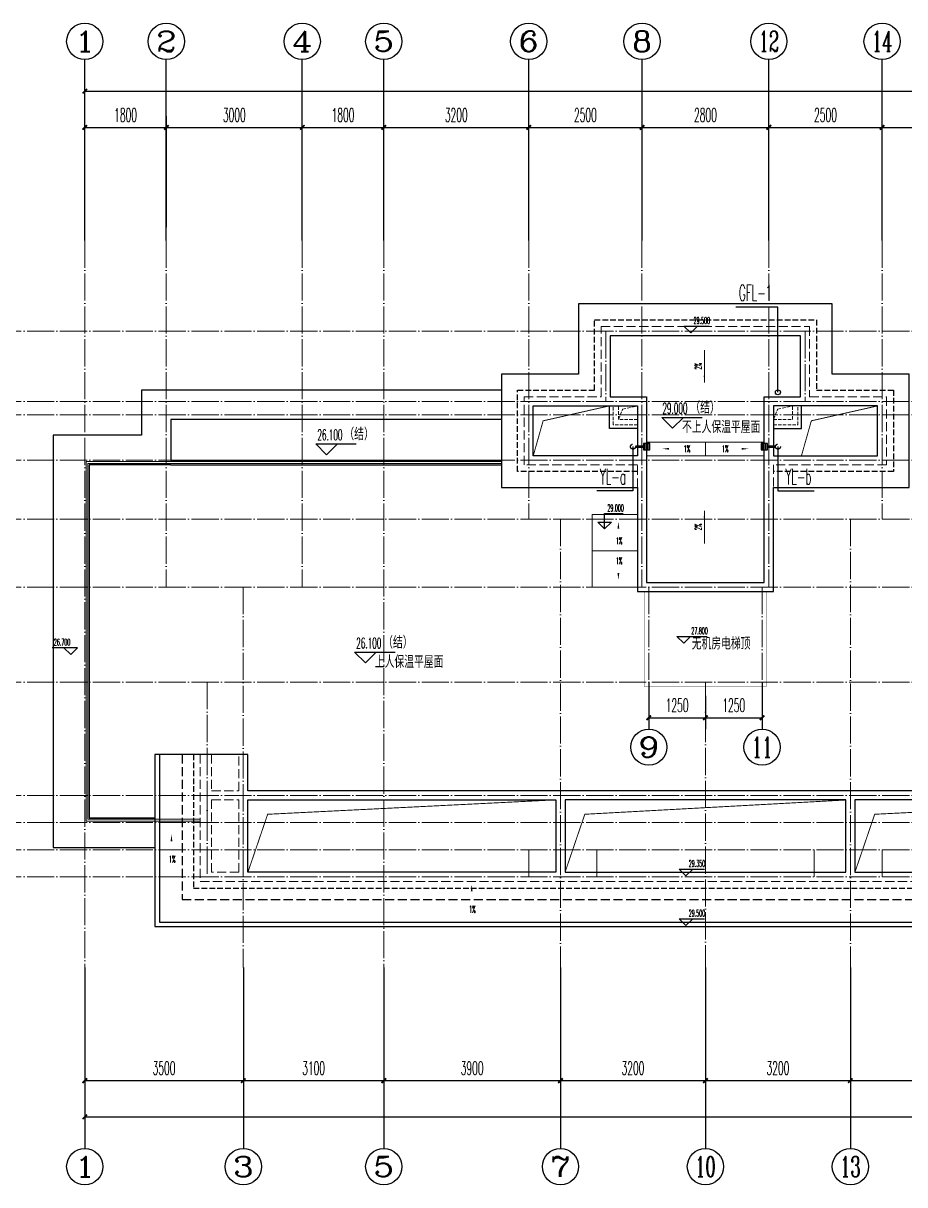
# Model space of a CAD drawing. Extents: x 27938 to 650306, y -92720 to 1524912.
# Drawn here: x 270758 to 290217, y 203107 to 228757 of the extents above; entities that cross this region are included whole.
import ezdxf
from ezdxf.enums import TextEntityAlignment as Align

# ---------------------------------------------------------------- set-up
doc = ezdxf.new("R2010")
doc.units = 0
doc.header["$LTSCALE"] = 1000
doc.header["$MEASUREMENT"] = 0
for name, pattern in [('#P_--_20B1_001_t3$0$DASH', [0.35, 0.25, -0.1]), ('$1$DASH', [0.35, 0.25, -0.1]), ('__DASH', [0.35, 0.25, -0.1]), ('DASH', [0.35, 0.25, -0.1]), ('DOTE', [2.42, 2, -0.2, 0.02, -0.2])]:
    doc.linetypes.add(name, pattern=pattern)
for name, color, linetype in [('$RECOVER_210609100354-0', 7, 'Continuous'), ('AXIS', 3, 'Continuous'), ('AXIS_TEXT', 4, 'Continuous'), ('DIM_ELEV', 3, 'Continuous'), ('DIM_管井排水', 3, 'Continuous'), ('DIM_雨水', 3, 'Continuous'), ('EQUIP_地漏', 7, 'Continuous'), ('PIPE-雨水', 4, 'Y'), ('PUB_TEXT', 4, 'Continuous'), ('ROOF', 183, 'Continuous'), ('VPIPE-管井排水', 210, 'GF'), ('VPIPE-雨水', 4, 'DASH'), ('看线', 251, 'Continuous')]:
    doc.layers.add(name, color=color, linetype=linetype)
for name, color, linetype, lineweight in [('DOTE', 19, 'DOTE', 9), ('STAIR', 2, 'Continuous', 18), ('平面-排水沟', 86, 'Continuous', 15), ('平面-栏杆', 135, 'Continuous', 15), ('平面-看线', 45, 'Continuous', 15), ('线脚', 6, 'Continuous', 15)]:
    doc.layers.add(name, color=color, linetype=linetype, lineweight=lineweight)
doc.styles.add('_TCH_AXIS', font='COMPLEX', dxfattribs={"bigfont": 'GBCBIG'})
doc.styles.add('_TCH_DIM', font='SIMPLEX.shx', dxfattribs={"width": 0.6, "oblique": 10, "bigfont": 'hztxt.shx'})
doc.styles.add('_TCH_DIM_T3', font='SIMPLEX.shx', dxfattribs={"width": 0.494118, "bigfont": 'GBCBIG.shx'})
doc.styles.add('_TWT_SERIAL', font='simplex.shx', dxfattribs={"width": 0.6, "oblique": 10, "height": 3, "bigfont": 'aadri.shx'})
doc.styles.add('COMPLEX', font='COMPLEX')
doc.styles.get("Standard").update_dxf_attribs({"font": 'gbenor.shx', "bigfont": 'gbcbig.shx'})
doc.linetypes.add('GF', pattern='A,3,-0.2,["GF",Standard,S=0.25,R=0,X=-0.1,Y=-0.115],-0.35', length=3.55)
doc.linetypes.add('Y', pattern='A,3,-0.2,["Y",Standard,S=0.25,R=0,X=-0.1,Y=-0.115],-0.2', length=3.4)
doc.dimstyles.new('_TCH_ARCH&&100', dxfattribs={"dimtxt": 297.5, "dimasz": 100, "dimexe": 250, "dimexo": 300, "dimgap": 126.25, "dimtad": 1, "dimdec": 0, "dimzin": 0, "dimdsep": 46, "dimtxsty": '_TCH_DIM_T3', "dimblk": 'ARCHTICK', "dimcen": 0.09, "dimclrt": 4, "dimazin": 2, "dimtfac": 1, "dimtdec": 0, "dimtix": 1, "dimtmove": 2, "dimatfit": 3, "dimfxl": 1, "dimtolj": 1, "dimtzin": 0, "dimarcsym": 0})

# ---------------------------------------------------------------- blocks, each defined once
blk = doc.blocks.new('FGDGDRGSDGDG')
at = {"layer": 'DOTE', "linetype": 'DOTE', "ltscale": 0.3}
for p, q in [((490182, 529998), (490182, 513948)), ((491982, 529998), (491982, 522348)), ((494982, 529998), (494982, 522348)), ((496782, 529998), (496782, 513948)), ((499982, 529998), (499982, 523848)), ((502482, 529998), (502482, 522348)), ((505282, 529998), (505282, 522348)), ((507782, 529998), (507782, 523848)), ((488182, 527998), (546982, 527998)), ((501682, 527998), (501682, 526448)), ((506082, 527998), (506082, 526448)), ((488182, 526448), (546982, 526448)), ((488182, 526148), (546982, 526148)), ((488182, 525148), (546982, 525148)), ((488182, 523848), (546982, 523848)), ((500682, 523848), (500682, 513948)), ((507082, 523848), (507082, 513948)), ((488182, 522348), (546982, 522348)), ((493682, 522348), (493682, 513948)), ((502632, 522348), (502632, 520248)), ((505132, 522348), (505132, 520248)), ((488182, 520248), (546982, 520248)), ((503882, 520248), (503882, 513948)), ((488182, 517748), (546982, 517748)), ((492882, 517748), (492882, 517148)), ((488182, 517148), (546982, 517148)), ((488182, 516548), (546982, 516548)), ((499982, 516548), (499982, 515948)), ((501482, 516548), (501482, 515948)), ((506282, 516548), (506282, 515948)), ((507782, 516548), (507782, 515948)), ((488182, 515948), (546982, 515948))]:
    blk.add_line(p, q, dxfattribs=at)
blk = doc.blocks.new('A$C4ACB0DF9')
at = {"color": 0}
blk.add_lwpolyline([(0, -500), (-620, -500), (-620, 0)], dxfattribs=at)
at = {"layer": '线脚', "color": 0, "linetype": '$1$DASH', "ltscale": 0.3}
for points in [[(0, -420), (-540, -420), (-540, 0)], [(-420, -300), (-327, -76), (0, 0)]]:
    blk.add_lwpolyline(points, dxfattribs=at)
blk.add_lwpolyline([(-420, 0), (0, 0), (0, -300), (-420, -300)], close=True, dxfattribs=at)
blk = doc.blocks.new('GDFGDFHTH')
at = {"color": 0}
blk.add_lwpolyline([(314717, 219807), (315337, 219807), (315337, 220307)], dxfattribs=at)
at = {"layer": '线脚', "color": 0, "linetype": '$1$DASH', "ltscale": 0.3}
blk.add_lwpolyline([(315137, 220307), (314717, 220307), (314717, 220007), (315137, 220007)], close=True, dxfattribs=at)
for points in [[(314717, 219887), (315257, 219887), (315257, 220307)], [(314717, 220007), (314810, 220231), (315137, 220307)]]:
    blk.add_lwpolyline(points, dxfattribs=at)
blk = doc.blocks.new('$TwtSys$00000137')
at = {"color": 7}
for p, q in [((-46.875, -93.75), (-46.875, 93.75)), ((0, -93.75), (0, 93.75)), ((46.875, -93.75), (46.875, 93.75))]:
    blk.add_line(p, q, dxfattribs=at)
blk.add_lwpolyline([(-93.75, -93.75), (93.75, -93.75), (93.75, 93.75), (-93.75, 93.75)], close=True, dxfattribs=at)
blk = doc.blocks.new('_ArchTick')
at = {"color": 0, "linetype": 'ByBlock', "const_width": 0.4}
blk.add_lwpolyline([(-0.5, -0.5), (0.5, 0.5)], dxfattribs=at)
blk = doc.blocks.new('*D677')
at = {"layer": 'AXIS', "color": 0, "lineweight": -2}
for p, q in [((284567, 213907), (284567, 213171)), ((285817, 213907), (285817, 213171)), ((284567, 213421), (285817, 213421))]:
    blk.add_line(p, q, dxfattribs=at)
at = {"layer": 'Defpoints', "color": 0}
for p in [(284567, 214207), (285817, 214207), (285817, 213421)]:
    blk.add_point(p, dxfattribs=at)
at = {"layer": 'AXIS', "color": 0, "lineweight": -2, "xscale": 100, "yscale": 100, "zscale": 100, "rotation": 180}
blk.add_blockref('_ArchTick', (284567, 213421), dxfattribs=at)
at = {"layer": 'AXIS', "color": 0, "lineweight": -2, "xscale": 100, "yscale": 100, "zscale": 100}
blk.add_blockref('_ArchTick', (285817, 213421), dxfattribs=at)
at = {"layer": 'AXIS', "color": 4, "insert": (285192, 213696), "char_height": 297.5, "attachment_point": 5, "style": '_TCH_DIM_T3'}
blk.add_mtext('\\A1;1250', dxfattribs=at)
blk = doc.blocks.new('*D678')
at = {"layer": 'AXIS', "color": 0, "lineweight": -2}
for p, q in [((285817, 213907), (285817, 213171)), ((287067, 213907), (287067, 213171)), ((285817, 213421), (287067, 213421))]:
    blk.add_line(p, q, dxfattribs=at)
at = {"layer": 'Defpoints', "color": 0}
for p in [(285817, 214207), (287067, 214207), (287067, 213421)]:
    blk.add_point(p, dxfattribs=at)
at = {"layer": 'AXIS', "color": 0, "lineweight": -2, "xscale": 100, "yscale": 100, "zscale": 100, "rotation": 180}
blk.add_blockref('_ArchTick', (285817, 213421), dxfattribs=at)
at = {"layer": 'AXIS', "color": 0, "lineweight": -2, "xscale": 100, "yscale": 100, "zscale": 100}
blk.add_blockref('_ArchTick', (287067, 213421), dxfattribs=at)
at = {"layer": 'AXIS', "color": 4, "insert": (286442, 213696), "char_height": 297.5, "attachment_point": 5, "style": '_TCH_DIM_T3'}
blk.add_mtext('\\A1;1250', dxfattribs=at)
blk = doc.blocks.new('*D724')
at = {"layer": 'AXIS', "color": 0, "lineweight": -2}
for p, q in [((272117, 207607), (272117, 205157)), ((275617, 207607), (275617, 205157)), ((272117, 205407), (275617, 205407))]:
    blk.add_line(p, q, dxfattribs=at)
at = {"layer": 'Defpoints', "color": 0}
for p in [(272117, 207907), (275617, 207907), (275617, 205407)]:
    blk.add_point(p, dxfattribs=at)
at = {"layer": 'AXIS', "color": 0, "lineweight": -2, "xscale": 100, "yscale": 100, "zscale": 100, "rotation": 180}
blk.add_blockref('_ArchTick', (272117, 205407), dxfattribs=at)
at = {"layer": 'AXIS', "color": 0, "lineweight": -2, "xscale": 100, "yscale": 100, "zscale": 100}
blk.add_blockref('_ArchTick', (275617, 205407), dxfattribs=at)
at = {"layer": 'AXIS', "color": 4, "insert": (273867, 205682), "char_height": 297.5, "attachment_point": 5, "style": '_TCH_DIM_T3'}
blk.add_mtext('\\A1;3500', dxfattribs=at)
blk = doc.blocks.new('*D725')
at = {"layer": 'AXIS', "color": 0, "lineweight": -2}
for p, q in [((275617, 207607), (275617, 205157)), ((278717, 207607), (278717, 205157)), ((275617, 205407), (278717, 205407))]:
    blk.add_line(p, q, dxfattribs=at)
at = {"layer": 'Defpoints', "color": 0}
for p in [(275617, 207907), (278717, 207907), (278717, 205407)]:
    blk.add_point(p, dxfattribs=at)
at = {"layer": 'AXIS', "color": 0, "lineweight": -2, "xscale": 100, "yscale": 100, "zscale": 100, "rotation": 180}
blk.add_blockref('_ArchTick', (275617, 205407), dxfattribs=at)
at = {"layer": 'AXIS', "color": 0, "lineweight": -2, "xscale": 100, "yscale": 100, "zscale": 100}
blk.add_blockref('_ArchTick', (278717, 205407), dxfattribs=at)
at = {"layer": 'AXIS', "color": 4, "insert": (277167, 205682), "char_height": 297.5, "attachment_point": 5, "style": '_TCH_DIM_T3'}
blk.add_mtext('\\A1;3100', dxfattribs=at)
blk = doc.blocks.new('*D726')
at = {"layer": 'AXIS', "color": 0, "lineweight": -2}
for p, q in [((278717, 207607), (278717, 205157)), ((282617, 207607), (282617, 205157)), ((278717, 205407), (282617, 205407))]:
    blk.add_line(p, q, dxfattribs=at)
at = {"layer": 'Defpoints', "color": 0}
for p in [(278717, 207907), (282617, 207907), (282617, 205407)]:
    blk.add_point(p, dxfattribs=at)
at = {"layer": 'AXIS', "color": 0, "lineweight": -2, "xscale": 100, "yscale": 100, "zscale": 100, "rotation": 180}
blk.add_blockref('_ArchTick', (278717, 205407), dxfattribs=at)
at = {"layer": 'AXIS', "color": 0, "lineweight": -2, "xscale": 100, "yscale": 100, "zscale": 100}
blk.add_blockref('_ArchTick', (282617, 205407), dxfattribs=at)
at = {"layer": 'AXIS', "color": 4, "insert": (280667, 205682), "char_height": 297.5, "attachment_point": 5, "style": '_TCH_DIM_T3'}
blk.add_mtext('\\A1;3900', dxfattribs=at)
blk = doc.blocks.new('*D727')
at = {"layer": 'AXIS', "color": 0, "lineweight": -2}
for p, q in [((282617, 207607), (282617, 205157)), ((285817, 207607), (285817, 205157)), ((282617, 205407), (285817, 205407))]:
    blk.add_line(p, q, dxfattribs=at)
at = {"layer": 'Defpoints', "color": 0}
for p in [(282617, 207907), (285817, 207907), (285817, 205407)]:
    blk.add_point(p, dxfattribs=at)
at = {"layer": 'AXIS', "color": 0, "lineweight": -2, "xscale": 100, "yscale": 100, "zscale": 100, "rotation": 180}
blk.add_blockref('_ArchTick', (282617, 205407), dxfattribs=at)
at = {"layer": 'AXIS', "color": 0, "lineweight": -2, "xscale": 100, "yscale": 100, "zscale": 100}
blk.add_blockref('_ArchTick', (285817, 205407), dxfattribs=at)
at = {"layer": 'AXIS', "color": 4, "insert": (284217, 205682), "char_height": 297.5, "attachment_point": 5, "style": '_TCH_DIM_T3'}
blk.add_mtext('\\A1;3200', dxfattribs=at)
blk = doc.blocks.new('*D728')
at = {"layer": 'AXIS', "color": 0, "lineweight": -2}
for p, q in [((285817, 207607), (285817, 205157)), ((289017, 207607), (289017, 205157)), ((285817, 205407), (289017, 205407))]:
    blk.add_line(p, q, dxfattribs=at)
at = {"layer": 'Defpoints', "color": 0}
for p in [(285817, 207907), (289017, 207907), (289017, 205407)]:
    blk.add_point(p, dxfattribs=at)
at = {"layer": 'AXIS', "color": 0, "lineweight": -2, "xscale": 100, "yscale": 100, "zscale": 100, "rotation": 180}
blk.add_blockref('_ArchTick', (285817, 205407), dxfattribs=at)
at = {"layer": 'AXIS', "color": 0, "lineweight": -2, "xscale": 100, "yscale": 100, "zscale": 100}
blk.add_blockref('_ArchTick', (289017, 205407), dxfattribs=at)
at = {"layer": 'AXIS', "color": 4, "insert": (287417, 205682), "char_height": 297.5, "attachment_point": 5, "style": '_TCH_DIM_T3'}
blk.add_mtext('\\A1;3200', dxfattribs=at)
blk = doc.blocks.new('*D729')
at = {"layer": 'AXIS', "color": 0, "lineweight": -2}
for p, q in [((289017, 207607), (289017, 205157)), ((292917, 207607), (292917, 205157)), ((289017, 205407), (292917, 205407))]:
    blk.add_line(p, q, dxfattribs=at)
at = {"layer": 'Defpoints', "color": 0}
for p in [(289017, 207907), (292917, 207907), (292917, 205407)]:
    blk.add_point(p, dxfattribs=at)
at = {"layer": 'AXIS', "color": 0, "lineweight": -2, "xscale": 100, "yscale": 100, "zscale": 100, "rotation": 180}
blk.add_blockref('_ArchTick', (289017, 205407), dxfattribs=at)
at = {"layer": 'AXIS', "color": 0, "lineweight": -2, "xscale": 100, "yscale": 100, "zscale": 100}
blk.add_blockref('_ArchTick', (292917, 205407), dxfattribs=at)
at = {"layer": 'AXIS', "color": 4, "insert": (290967, 205682), "char_height": 297.5, "attachment_point": 5, "style": '_TCH_DIM_T3'}
blk.add_mtext('\\A1;3900', dxfattribs=at)
blk = doc.blocks.new('*D732')
at = {"layer": 'AXIS', "color": 0, "lineweight": -2}
for p, q in [((272117, 207607), (272117, 204357)), ((326917, 207607), (326917, 204357)), ((272117, 204607), (326917, 204607))]:
    blk.add_line(p, q, dxfattribs=at)
at = {"layer": 'Defpoints', "color": 0}
for p in [(272117, 207907), (326917, 207907), (326917, 204607)]:
    blk.add_point(p, dxfattribs=at)
at = {"layer": 'AXIS', "color": 0, "lineweight": -2, "xscale": 100, "yscale": 100, "zscale": 100, "rotation": 180}
blk.add_blockref('_ArchTick', (272117, 204607), dxfattribs=at)
at = {"layer": 'AXIS', "color": 0, "lineweight": -2, "xscale": 100, "yscale": 100, "zscale": 100}
blk.add_blockref('_ArchTick', (326917, 204607), dxfattribs=at)
at = {"layer": 'AXIS', "color": 4, "insert": (299517, 204882), "char_height": 297.5, "attachment_point": 5, "style": '_TCH_DIM_T3'}
blk.add_mtext('\\A1;54800', dxfattribs=at)
blk = doc.blocks.new('*D733')
at = {"layer": 'AXIS', "color": 0, "lineweight": -2}
for p, q in [((272117, 224257), (272117, 226707)), ((273917, 224257), (273917, 226707)), ((272117, 226457), (273917, 226457))]:
    blk.add_line(p, q, dxfattribs=at)
at = {"layer": 'Defpoints', "color": 0}
for p in [(273917, 226457), (272117, 223957), (273917, 223957)]:
    blk.add_point(p, dxfattribs=at)
at = {"layer": 'AXIS', "color": 0, "lineweight": -2, "xscale": 100, "yscale": 100, "zscale": 100, "rotation": 180}
blk.add_blockref('_ArchTick', (272117, 226457), dxfattribs=at)
at = {"layer": 'AXIS', "color": 0, "lineweight": -2, "xscale": 100, "yscale": 100, "zscale": 100}
blk.add_blockref('_ArchTick', (273917, 226457), dxfattribs=at)
at = {"layer": 'AXIS', "color": 4, "insert": (273017, 226732), "char_height": 297.5, "attachment_point": 5, "style": '_TCH_DIM_T3'}
blk.add_mtext('\\A1;1800', dxfattribs=at)
blk = doc.blocks.new('*D734')
at = {"layer": 'AXIS', "color": 0, "lineweight": -2}
for p, q in [((273917, 224257), (273917, 226707)), ((276917, 224257), (276917, 226707)), ((273917, 226457), (276917, 226457))]:
    blk.add_line(p, q, dxfattribs=at)
at = {"layer": 'Defpoints', "color": 0}
for p in [(276917, 226457), (273917, 223957), (276917, 223957)]:
    blk.add_point(p, dxfattribs=at)
at = {"layer": 'AXIS', "color": 0, "lineweight": -2, "xscale": 100, "yscale": 100, "zscale": 100, "rotation": 180}
blk.add_blockref('_ArchTick', (273917, 226457), dxfattribs=at)
at = {"layer": 'AXIS', "color": 0, "lineweight": -2, "xscale": 100, "yscale": 100, "zscale": 100}
blk.add_blockref('_ArchTick', (276917, 226457), dxfattribs=at)
at = {"layer": 'AXIS', "color": 4, "insert": (275417, 226732), "char_height": 297.5, "attachment_point": 5, "style": '_TCH_DIM_T3'}
blk.add_mtext('\\A1;3000', dxfattribs=at)
blk = doc.blocks.new('*D735')
at = {"layer": 'AXIS', "color": 0, "lineweight": -2}
for p, q in [((276917, 224257), (276917, 226707)), ((278717, 224257), (278717, 226707)), ((276917, 226457), (278717, 226457))]:
    blk.add_line(p, q, dxfattribs=at)
at = {"layer": 'Defpoints', "color": 0}
for p in [(278717, 226457), (276917, 223957), (278717, 223957)]:
    blk.add_point(p, dxfattribs=at)
at = {"layer": 'AXIS', "color": 0, "lineweight": -2, "xscale": 100, "yscale": 100, "zscale": 100, "rotation": 180}
blk.add_blockref('_ArchTick', (276917, 226457), dxfattribs=at)
at = {"layer": 'AXIS', "color": 0, "lineweight": -2, "xscale": 100, "yscale": 100, "zscale": 100}
blk.add_blockref('_ArchTick', (278717, 226457), dxfattribs=at)
at = {"layer": 'AXIS', "color": 4, "insert": (277817, 226732), "char_height": 297.5, "attachment_point": 5, "style": '_TCH_DIM_T3'}
blk.add_mtext('\\A1;1800', dxfattribs=at)
blk = doc.blocks.new('*D736')
at = {"layer": 'AXIS', "color": 0, "lineweight": -2}
for p, q in [((278717, 224257), (278717, 226707)), ((281917, 224257), (281917, 226707)), ((278717, 226457), (281917, 226457))]:
    blk.add_line(p, q, dxfattribs=at)
at = {"layer": 'Defpoints', "color": 0}
for p in [(281917, 226457), (278717, 223957), (281917, 223957)]:
    blk.add_point(p, dxfattribs=at)
at = {"layer": 'AXIS', "color": 0, "lineweight": -2, "xscale": 100, "yscale": 100, "zscale": 100, "rotation": 180}
blk.add_blockref('_ArchTick', (278717, 226457), dxfattribs=at)
at = {"layer": 'AXIS', "color": 0, "lineweight": -2, "xscale": 100, "yscale": 100, "zscale": 100}
blk.add_blockref('_ArchTick', (281917, 226457), dxfattribs=at)
at = {"layer": 'AXIS', "color": 4, "insert": (280317, 226732), "char_height": 297.5, "attachment_point": 5, "style": '_TCH_DIM_T3'}
blk.add_mtext('\\A1;3200', dxfattribs=at)
blk = doc.blocks.new('*D737')
at = {"layer": 'AXIS', "color": 0, "lineweight": -2}
for p, q in [((281917, 224257), (281917, 226707)), ((284417, 224257), (284417, 226707)), ((281917, 226457), (284417, 226457))]:
    blk.add_line(p, q, dxfattribs=at)
at = {"layer": 'Defpoints', "color": 0}
for p in [(284417, 226457), (281917, 223957), (284417, 223957)]:
    blk.add_point(p, dxfattribs=at)
at = {"layer": 'AXIS', "color": 0, "lineweight": -2, "xscale": 100, "yscale": 100, "zscale": 100, "rotation": 180}
blk.add_blockref('_ArchTick', (281917, 226457), dxfattribs=at)
at = {"layer": 'AXIS', "color": 0, "lineweight": -2, "xscale": 100, "yscale": 100, "zscale": 100}
blk.add_blockref('_ArchTick', (284417, 226457), dxfattribs=at)
at = {"layer": 'AXIS', "color": 4, "insert": (283167, 226732), "char_height": 297.5, "attachment_point": 5, "style": '_TCH_DIM_T3'}
blk.add_mtext('\\A1;2500', dxfattribs=at)
blk = doc.blocks.new('*D738')
at = {"layer": 'AXIS', "color": 0, "lineweight": -2}
for p, q in [((284417, 224257), (284417, 226707)), ((287217, 224257), (287217, 226707)), ((284417, 226457), (287217, 226457))]:
    blk.add_line(p, q, dxfattribs=at)
at = {"layer": 'Defpoints', "color": 0}
for p in [(287217, 226457), (284417, 223957), (287217, 223957)]:
    blk.add_point(p, dxfattribs=at)
at = {"layer": 'AXIS', "color": 0, "lineweight": -2, "xscale": 100, "yscale": 100, "zscale": 100, "rotation": 180}
blk.add_blockref('_ArchTick', (284417, 226457), dxfattribs=at)
at = {"layer": 'AXIS', "color": 0, "lineweight": -2, "xscale": 100, "yscale": 100, "zscale": 100}
blk.add_blockref('_ArchTick', (287217, 226457), dxfattribs=at)
at = {"layer": 'AXIS', "color": 4, "insert": (285817, 226732), "char_height": 297.5, "attachment_point": 5, "style": '_TCH_DIM_T3'}
blk.add_mtext('\\A1;2800', dxfattribs=at)
blk = doc.blocks.new('*D739')
at = {"layer": 'AXIS', "color": 0, "lineweight": -2}
for p, q in [((287217, 224257), (287217, 226707)), ((289717, 224257), (289717, 226707)), ((287217, 226457), (289717, 226457))]:
    blk.add_line(p, q, dxfattribs=at)
at = {"layer": 'Defpoints', "color": 0}
for p in [(289717, 226457), (287217, 223957), (289717, 223957)]:
    blk.add_point(p, dxfattribs=at)
at = {"layer": 'AXIS', "color": 0, "lineweight": -2, "xscale": 100, "yscale": 100, "zscale": 100, "rotation": 180}
blk.add_blockref('_ArchTick', (287217, 226457), dxfattribs=at)
at = {"layer": 'AXIS', "color": 0, "lineweight": -2, "xscale": 100, "yscale": 100, "zscale": 100}
blk.add_blockref('_ArchTick', (289717, 226457), dxfattribs=at)
at = {"layer": 'AXIS', "color": 4, "insert": (288467, 226732), "char_height": 297.5, "attachment_point": 5, "style": '_TCH_DIM_T3'}
blk.add_mtext('\\A1;2500', dxfattribs=at)
blk = doc.blocks.new('*D740')
at = {"layer": 'AXIS', "color": 0, "lineweight": -2}
for p, q in [((289717, 224257), (289717, 226707)), ((292917, 224257), (292917, 226707)), ((289717, 226457), (292917, 226457))]:
    blk.add_line(p, q, dxfattribs=at)
at = {"layer": 'Defpoints', "color": 0}
for p in [(292917, 226457), (289717, 223957), (292917, 223957)]:
    blk.add_point(p, dxfattribs=at)
at = {"layer": 'AXIS', "color": 0, "lineweight": -2, "xscale": 100, "yscale": 100, "zscale": 100, "rotation": 180}
blk.add_blockref('_ArchTick', (289717, 226457), dxfattribs=at)
at = {"layer": 'AXIS', "color": 0, "lineweight": -2, "xscale": 100, "yscale": 100, "zscale": 100}
blk.add_blockref('_ArchTick', (292917, 226457), dxfattribs=at)
at = {"layer": 'AXIS', "color": 4, "insert": (291317, 226732), "char_height": 297.5, "attachment_point": 5, "style": '_TCH_DIM_T3'}
blk.add_mtext('\\A1;3200', dxfattribs=at)
blk = doc.blocks.new('*D744')
at = {"layer": 'AXIS', "color": 0, "lineweight": -2}
for p, q in [((272117, 224257), (272117, 227507)), ((326917, 224257), (326917, 227507)), ((272117, 227257), (326917, 227257))]:
    blk.add_line(p, q, dxfattribs=at)
at = {"layer": 'Defpoints', "color": 0}
for p in [(326917, 227257), (272117, 223957), (326917, 223957)]:
    blk.add_point(p, dxfattribs=at)
at = {"layer": 'AXIS', "color": 0, "lineweight": -2, "xscale": 100, "yscale": 100, "zscale": 100, "rotation": 180}
blk.add_blockref('_ArchTick', (272117, 227257), dxfattribs=at)
at = {"layer": 'AXIS', "color": 0, "lineweight": -2, "xscale": 100, "yscale": 100, "zscale": 100}
blk.add_blockref('_ArchTick', (326917, 227257), dxfattribs=at)
at = {"layer": 'AXIS', "color": 4, "insert": (299517, 227532), "char_height": 297.5, "attachment_point": 5, "style": '_TCH_DIM_T3'}
blk.add_mtext('\\A1;54800', dxfattribs=at)
blk = doc.blocks.new('_AXISO')
blk.add_circle((0, 0), 0.5)
at = {"layer": 'AXIS_TEXT', "style": 'COMPLEX', "width": 1.041667}
blk.add_attdef('A', text='', height=0.56, dxfattribs=at).set_placement((-0.25, -0.28), (0.25, -0.28), align=Align.FIT)

msp = doc.modelspace()

# ---------------------------------------------------------------- hatches: boundary and pattern name
at = {"layer": '平面-排水沟'}
for points in [[(285797.5, 220821), (285797.5, 220971), (285777.5, 220971)], [(285797.5, 217991.5), (285797.5, 217841.5), (285777.5, 217841.5)]]:
    msp.add_hatch(color=8, dxfattribs=at).paths.add_polyline_path(points)

# ---------------------------------------------------------------- linework, layer by layer
at = {"layer": '$RECOVER_210609100354-0', "color": 8, "const_width": 8}
msp.add_lwpolyline([(284466.6, 216207), (284466.6, 214107), (287166.6, 214107), (287166.6, 216207)], dxfattribs=at)
at = {"color": 8, "const_width": 20}
for points in [[(282016.6, 219207), (282234.3, 219977.2), (283696.6, 220307)], [(287936.6, 219207), (288154.3, 219977.2), (289616.6, 220307)], [(275716.6, 210007), (276153.5, 211288.5), (282517.1, 211607)], [(282717.1, 210007), (283154, 211288.5), (288916.6, 211604.2)], [(289116.1, 210007), (289553, 211288.5), (295916.6, 211607)]]:
    msp.add_lwpolyline(points, dxfattribs=at)
at = {"layer": 'AXIS'}
for p, q in [((272116.6, 223957), (272116.6, 227957)), ((273916.6, 223957), (273916.6, 227957)), ((276916.6, 223957), (276916.6, 227957)), ((278716.6, 223957), (278716.6, 227957)), ((281916.6, 223957), (281916.6, 227957)), ((284416.6, 223957), (284416.6, 227957)), ((287216.6, 223957), (287216.6, 227957)), ((289716.6, 223957), (289716.6, 227957)), ((284566.6, 214207), (284566.6, 213170.7)), ((287066.6, 214207), (287066.6, 213170.7)), ((272116.6, 207907), (272116.6, 203907)), ((275616.6, 207907), (275616.6, 203907)), ((278716.6, 207907), (278716.6, 203907)), ((282616.6, 207907), (282616.6, 203907)), ((285816.6, 207907), (285816.6, 203907)), ((289016.6, 207907), (289016.6, 203907))]:
    msp.add_line(p, q, dxfattribs=at)
at = {"layer": 'DIM_ELEV', "color": 8}
for p, q in [((285493.1, 221916.5), (285343.1, 222066.5)), ((285343.1, 222066.5), (285900.7, 222066.5)), ((285493.1, 221916.5), (285643.1, 222066.5)), ((285092.4, 219814), (284852.4, 220054)), ((284852.4, 220054), (285744.6, 220054)), ((285092.4, 219814), (285332.4, 220054)), ((277455.4, 219229.2), (277215.4, 219469.2)), ((277215.4, 219469.2), (278107.6, 219469.2)), ((277455.4, 219229.2), (277695.4, 219469.2)), ((283591, 217589), (283591, 217927.4)), ((283591, 217927.4), (283998.7, 217927.4)), ((283591, 217589), (283441, 217739)), ((283441, 217739), (283741, 217739)), ((283591, 217589), (283741, 217739)), ((285336.7, 215064.1), (285186.7, 215214.1)), ((285186.7, 215214.1), (285851.6, 215214.1)), ((285336.7, 215064.1), (285486.7, 215214.1)), ((271957.5, 214966.1), (271399.9, 214966.1)), ((271807.5, 214816.1), (271657.5, 214966.1)), ((271807.5, 214816.1), (271957.5, 214966.1)), ((278312.2, 214629.5), (278072.2, 214869.5)), ((278072.2, 214869.5), (278964.4, 214869.5)), ((278312.2, 214629.5), (278552.2, 214869.5)), ((285386.1, 209926.5), (285236.1, 210076.5)), ((285236.1, 210076.5), (285793.7, 210076.5)), ((285386.1, 209926.5), (285536.1, 210076.5)), ((285386.1, 208829), (285236.1, 208979)), ((285236.1, 208979), (285793.7, 208979)), ((285386.1, 208829), (285536.1, 208979))]:
    msp.add_line(p, q, dxfattribs=at)
at = {"layer": 'DIM_管井排水'}
for p, q in [((287416.6, 222487.8), (286486.5, 222487.8)), ((287416.7, 220607), (287416.6, 222487.8))]:
    msp.add_line(p, q, dxfattribs=at)
at = {"layer": 'DIM_雨水'}
for p, q in [((284216.6, 219407), (284216.6, 218429.2)), ((287416.6, 219407), (287416.6, 218429.2)), ((284216.6, 218429.2), (283416.9, 218429.2)), ((287416.6, 218429.2), (288216.3, 218429.2))]:
    msp.add_line(p, q, dxfattribs=at)
at = {"layer": 'DOTE', "color": 8, "linetype": 'DOTE', "ltscale": 0.3}
msp.add_line((274816.6, 214207), (274816.6, 209907), dxfattribs=at)
at = {"layer": 'PIPE-雨水', "const_width": 55}
for points in [[(284446.3, 219407), (284271.6, 219407)], [(287186.9, 219407), (287361.6, 219407)]]:
    msp.add_lwpolyline(points, dxfattribs=at)
at = {"layer": 'ROOF', "color": 8, "ltscale": 0.8}
for p, q in [((274016.6, 219107), (281316.6, 219107)), ((274016.6, 219007), (281316.6, 219007))]:
    msp.add_line(p, q, dxfattribs=at)
for points in [[(288616.6, 221007), (288616.6, 222557), (283016.6, 222557), (283016.6, 221007), (281316.6, 221007), (281316.6, 218507), (284316.6, 218507)], [(284316.6, 218507), (284316.6, 216207), (287316.6, 216207), (287316.6, 218507), (290316.6, 218507), (290316.6, 221007), (288616.6, 221007)], [(281316.6, 220657), (273366.6, 220657), (273366.6, 219657), (271416.6, 219657), (271416.6, 210557), (273666.6, 210557)], [(281316.6, 220007), (274016.6, 220007), (274016.6, 219107)], [(274016.6, 219007), (272216.6, 219007), (272216.6, 211207), (273666.6, 211207)], [(273666.6, 212607), (273666.6, 208807), (297966.6, 208807), (297966.6, 210007), (301066.6, 210007), (301066.6, 208807), (325366.6, 208807), (325366.6, 212607)], [(295916.6, 211807), (275716.6, 211807), (275716.6, 212607), (273666.6, 212607)], [(273766.6, 212607), (273766.6, 208907), (297866.6, 208907), (297866.6, 210107), (301166.6, 210107), (301166.6, 208907), (325266.6, 208907), (325266.6, 212607)]]:
    msp.add_lwpolyline(points, dxfattribs=at)
for points in [[(283716.6, 221857), (283716.6, 220507), (284516.6, 220507), (284516.6, 216407), (287116.6, 216407), (287116.6, 220507), (287916.6, 220507), (287916.6, 221857)], [(284316.6, 219207), (282016.6, 219207), (282016.6, 220307), (284316.6, 220307)], [(287316.6, 219207), (289616.6, 219207), (289616.6, 220307), (287316.6, 220307)], [(275716.6, 211607), (282517.1, 211607), (282517.1, 210007), (275716.6, 210007)], [(282717.1, 210007), (288916.6, 210007), (288916.6, 211607), (282717.1, 211607)], [(295916.6, 211607), (289116.1, 211607), (289116.1, 210007), (295916.6, 210007)]]:
    msp.add_lwpolyline(points, close=True, dxfattribs=at)
at = {"layer": 'ROOF', "color": 8, "linetype": '__DASH', "ltscale": 0.8}
msp.add_lwpolyline([(274266.6, 212607), (274266.6, 209407), (297366.6, 209407), (297366.6, 210607), (301666.6, 210607), (301666.6, 209407), (324766.6, 209407), (324766.6, 212607)], dxfattribs=at)
at = {"layer": 'STAIR', "color": 8}
msp.add_lwpolyline([(284316.6, 217907), (283316.6, 217907), (283316.6, 216307), (284316.6, 216307)], dxfattribs=at)
at = {"layer": 'VPIPE-管井排水'}
msp.add_circle((287416.7, 220607), 55, dxfattribs=at)
at = {"layer": 'VPIPE-雨水'}
for centre in [(284216.6, 219407), (287416.6, 219407)]:
    msp.add_circle(centre, 55, dxfattribs=at)
at = {"layer": '平面-排水沟', "color": 8}
for p, q in [((284516.6, 219507), (287116.6, 219507)), ((285816.6, 219507), (285816.6, 219207)), ((284516.6, 219207), (287116.6, 219207)), ((284316.6, 217107), (283316.6, 217107))]:
    msp.add_line(p, q, dxfattribs=at)
for points in [[(285797.5, 221541), (285797.5, 220821)], [(285797.5, 217271.5), (285797.5, 217991.5)]]:
    msp.add_lwpolyline(points, dxfattribs=at)
for points in [[(285272.6, 219359.1, 0, 0, 0), (284864.8, 219359.1, 0, 40, 0), (285014.8, 219359.1, 0, 0, 0)], [(286360.6, 219359.1, 0, 0, 0), (286768.4, 219359.1, 0, 40, 0), (286618.4, 219359.1, 0, 0, 0)], [(283895.1, 217467.8, 0, 0, 0), (283895.1, 217746.7, 0, 40, 0), (283895.1, 217596.7, 0, 0, 0)], [(283895.1, 216746.2, 0, 0, 0), (283895.1, 216467.3, 0, 40, 0), (283895.1, 216617.3, 0, 0, 0)], [(274030, 210434.6, 0, 0, 0), (274030, 210842.4, 0, 40, 0), (274030, 210692.4, 0, 0, 0)], [(280657, 209329.2, 0, 0, 0), (280657, 209737, 0, 40, 0), (280657, 209587, 0, 0, 0)]]:
    msp.add_lwpolyline(points, format="xyseb", dxfattribs=at)
at = {"layer": '平面-栏杆', "color": 8}
for points in [[(281316.6, 219077), (272146.6, 219077), (272146.6, 211137), (274666.6, 211137)], [(281316.6, 219037), (272186.6, 219037), (272186.6, 211177), (274666.6, 211177)]]:
    msp.add_lwpolyline(points, dxfattribs=at)
at = {"layer": '平面-看线', "color": 8, "linetype": 'DASH', "ltscale": 0.8}
for points in [[(284316.6, 218507), (284316.6, 219007), (281816.6, 219007), (281816.6, 220507), (283516.6, 220507), (283516.6, 222057), (288116.6, 222057), (288116.6, 220507), (289816.6, 220507), (289816.6, 219007), (287316.6, 219007), (287316.6, 218507)], [(274666.6, 212607), (274666.6, 209807), (296966.6, 209807), (296966.6, 211007), (302066.6, 211007), (302066.6, 209807), (324366.6, 209807), (324366.6, 212607)], [(274916.6, 212607), (274916.6, 211807), (275516.6, 211807), (275516.6, 212607)]]:
    msp.add_lwpolyline(points, dxfattribs=at)
msp.add_lwpolyline([(274916.6, 211607), (275516.6, 211607), (275516.6, 210007), (274916.6, 210007)], close=True, dxfattribs=at)
at = {"layer": '看线', "color": 8, "linetype": '#P_--_20B1_001_t3$0$DASH', "ltscale": 0.5}
for points in [[(284316.6, 218857), (281666.6, 218857), (281666.6, 220657), (283366.6, 220657), (283366.6, 222207), (288266.6, 222207), (288266.6, 220657), (289966.6, 220657), (289966.6, 218857), (287316.6, 218857)], [(274516.6, 212607), (274516.6, 209657), (297116.6, 209657), (297116.6, 210857), (301916.6, 210857), (301916.6, 209657), (324516.6, 209657), (324516.6, 212607)]]:
    msp.add_lwpolyline(points, dxfattribs=at)

# ---------------------------------------------------------------- block references
msp.add_blockref('FGDGDRGSDGDG', (-218065.9, -306041.5))
at = {"color": 8}
for name, p in [('A$C4ACB0DF9', (284316.6, 220307)), ('GDFGDFHTH', (-27400, 0))]:
    msp.add_blockref(name, p, dxfattribs=at)
at = {"layer": 'AXIS'}
ref = msp.add_blockref('_AXISO', (272116.6, 228357), dxfattribs=dict(at, xscale=800, yscale=800, zscale=800))
ref.add_attrib('A', '1', dxfattribs={"layer": 'AXIS_TEXT', "height": 452.5, "style": '_TCH_AXIS', "width": 2.333333}).set_placement((271890.3, 228130.7), (272342.9, 228130.7), align=Align.FIT)
ref = msp.add_blockref('_AXISO', (273916.6, 228357), dxfattribs=dict(at, xscale=800, yscale=800, zscale=800))
ref.add_attrib('A', '2', dxfattribs={"layer": 'AXIS_TEXT', "height": 452.5, "style": '_TCH_AXIS', "width": 1.5}).set_placement((273690.3, 228130.7), (274142.9, 228130.7), align=Align.FIT)
ref = msp.add_blockref('_AXISO', (276916.6, 228357), dxfattribs=dict(at, xscale=800, yscale=800, zscale=800))
ref.add_attrib('A', '4', dxfattribs={"layer": 'AXIS_TEXT', "height": 452.5, "style": '_TCH_AXIS', "width": 1.3125}).set_placement((276690.3, 228130.7), (277142.9, 228130.7), align=Align.FIT)
ref = msp.add_blockref('_AXISO', (278716.6, 228357), dxfattribs=dict(at, xscale=800, yscale=800, zscale=800))
ref.add_attrib('A', '5', dxfattribs={"layer": 'AXIS_TEXT', "height": 452.5, "style": '_TCH_AXIS', "width": 1.5}).set_placement((278490.3, 228130.7), (278942.9, 228130.7), align=Align.FIT)
ref = msp.add_blockref('_AXISO', (281916.6, 228357), dxfattribs=dict(at, xscale=800, yscale=800, zscale=800))
ref.add_attrib('A', '6', dxfattribs={"layer": 'AXIS_TEXT', "height": 452.5, "style": '_TCH_AXIS', "width": 1.5}).set_placement((281690.3, 228130.7), (282142.9, 228130.7), align=Align.FIT)
ref = msp.add_blockref('_AXISO', (284416.6, 228357), dxfattribs=dict(at, xscale=800, yscale=800, zscale=800))
ref.add_attrib('A', '8', dxfattribs={"layer": 'AXIS_TEXT', "height": 452.5, "style": '_TCH_AXIS', "width": 1.5}).set_placement((284190.3, 228130.7), (284642.9, 228130.7), align=Align.FIT)
ref = msp.add_blockref('_AXISO', (287216.6, 228357), dxfattribs=dict(at, xscale=800, yscale=800, zscale=800))
ref.add_attrib('A', '12', dxfattribs={"layer": 'AXIS_TEXT', "height": 452.55, "style": '_TCH_AXIS', "width": 0.724138}).set_placement((286990.3, 228130.7), (287442.9, 228130.7), align=Align.FIT)
ref = msp.add_blockref('_AXISO', (289716.6, 228357), dxfattribs=dict(at, xscale=800, yscale=800, zscale=800))
ref.add_attrib('A', '14', dxfattribs={"layer": 'AXIS_TEXT', "height": 452.55, "style": '_TCH_AXIS', "width": 0.677419}).set_placement((289490.3, 228130.7), (289942.9, 228130.7), align=Align.FIT)
ref = msp.add_blockref('_AXISO', (284566.6, 212770.7), dxfattribs=dict(at, xscale=800, yscale=800, zscale=800))
ref.add_attrib('A', '9', dxfattribs={"layer": 'AXIS_TEXT', "height": 452.5, "style": '_TCH_AXIS', "width": 1.5}).set_placement((284340.3, 212544.5), (284792.9, 212544.5), align=Align.FIT)
ref = msp.add_blockref('_AXISO', (287066.6, 212770.7), dxfattribs=dict(at, xscale=800, yscale=800, zscale=800))
ref.add_attrib('A', '11', dxfattribs={"layer": 'AXIS_TEXT', "height": 452.55, "style": '_TCH_AXIS', "width": 0.875}).set_placement((286840.3, 212544.5), (287292.9, 212544.5), align=Align.FIT)
ref = msp.add_blockref('_AXISO', (272116.6, 203507), dxfattribs=dict(at, xscale=800, yscale=800, zscale=800))
ref.add_attrib('A', '1', dxfattribs={"layer": 'AXIS_TEXT', "height": 452.5, "style": '_TCH_AXIS', "width": 2.333333}).set_placement((271890.3, 203280.7), (272342.9, 203280.7), align=Align.FIT)
ref = msp.add_blockref('_AXISO', (275616.6, 203507), dxfattribs=dict(at, xscale=800, yscale=800, zscale=800))
ref.add_attrib('A', '3', dxfattribs={"layer": 'AXIS_TEXT', "height": 452.5, "style": '_TCH_AXIS', "width": 1.5}).set_placement((275390.3, 203280.7), (275842.9, 203280.7), align=Align.FIT)
ref = msp.add_blockref('_AXISO', (278716.6, 203507), dxfattribs=dict(at, xscale=800, yscale=800, zscale=800))
ref.add_attrib('A', '5', dxfattribs={"layer": 'AXIS_TEXT', "height": 452.5, "style": '_TCH_AXIS', "width": 1.5}).set_placement((278490.3, 203280.7), (278942.9, 203280.7), align=Align.FIT)
ref = msp.add_blockref('_AXISO', (282616.6, 203507), dxfattribs=dict(at, xscale=800, yscale=800, zscale=800))
ref.add_attrib('A', '7', dxfattribs={"layer": 'AXIS_TEXT', "height": 452.5, "style": '_TCH_AXIS', "width": 1.5}).set_placement((282390.3, 203280.7), (282842.9, 203280.7), align=Align.FIT)
ref = msp.add_blockref('_AXISO', (285816.6, 203507), dxfattribs=dict(at, xscale=800, yscale=800, zscale=800))
ref.add_attrib('A', '10', dxfattribs={"layer": 'AXIS_TEXT', "height": 452.55, "style": '_TCH_AXIS', "width": 0.724138}).set_placement((285590.3, 203280.7), (286042.9, 203280.7), align=Align.FIT)
ref = msp.add_blockref('_AXISO', (289016.6, 203507), dxfattribs=dict(at, xscale=800, yscale=800, zscale=800))
ref.add_attrib('A', '13', dxfattribs={"layer": 'AXIS_TEXT', "height": 452.55, "style": '_TCH_AXIS', "width": 0.724138}).set_placement((288790.3, 203280.7), (289242.9, 203280.7), align=Align.FIT)
at = {"layer": 'EQUIP_地漏', "xscale": 0.75, "yscale": 0.75, "zscale": 0.75}
for p in [(284516.6, 219407), (287116.6, 219407)]:
    msp.add_blockref('$TwtSys$00000137', p, dxfattribs=at)

# ---------------------------------------------------------------- texts
at = {"layer": 'DIM_ELEV', "color": 8, "style": '_TCH_DIM'}
for s, height, width, p in [('29.500', 148.75, 0.423529, (285555.5, 222116.6)), ('29.000', 238, 0.494118, (284866.1, 220134.1)), ('（结）', 270.07, 0.7, (285482.1, 220134.1)), ('（结）', 270.07, 0.7, (277845, 219549.3)), ('26.100', 238, 0.494118, (277251.4, 219549.3)), ('29.000', 148.75, 0.423529, (283653.4, 217977.5)), ('（结）', 270.07, 0.7, (278701.9, 214949.5)), ('27.800', 148.75, 0.423529, (285506.4, 215264.2)), ('26.700', 148.75, 0.423529, (271434.4, 215016.2)), ('26.100', 238, 0.494118, (278108.3, 214949.5)), ('29.350', 148.75, 0.423529, (285448.5, 210126.5)), ('29.500', 148.75, 0.423529, (285448.5, 209029))]:
    msp.add_text(s, height=height, dxfattribs=dict(at, width=width)).set_placement(p)
at = {"layer": 'DIM_管井排水', "color": 7, "style": '_TWT_SERIAL', "width": 0.48}
msp.add_text('GFL-1', height=350, dxfattribs=at).set_placement((286556.5, 222627.8))
at = {"layer": 'DIM_雨水', "color": 7, "style": '_TWT_SERIAL', "width": 0.48}
for s, p in [('YL-a', (283486.9, 218569.2)), ('YL-b', (287583.6, 218569.2))]:
    msp.add_text(s, height=350, dxfattribs=at).set_placement(p)
at = {"layer": 'PUB_TEXT', "color": 8}
for s, p in [('不上人保温平屋面', (285300.4, 219704.7)), ('无机房电梯顶', (285514.7, 214924.8)), ('上人保温平屋面', (278520.2, 214520.1))]:
    msp.add_text(s, height=270.07, dxfattribs=at).set_placement(p)
at = {"layer": '平面-排水沟', "color": 8, "style": '_TCH_DIM', "width": 0.423529}
for rotation, p in [(90.0006, (285732.4, 221110.9)), (89.9994, (285732.4, 217561.4))]:
    msp.add_text('2%', height=148.75, rotation=rotation, dxfattribs=at).set_placement(p)
for p in [(285337.7, 219284.8), (286182.3, 219284.8), (283838.5, 217254), (283838.5, 216811.3), (273973.4, 210220.7), (280600.4, 209115.3)]:
    msp.add_text('1%', height=148.75, dxfattribs=at).set_placement(p)

# ---------------------------------------------------------------- dimensions: what is measured, and where the dimension line sits
at = {"layer": 'AXIS'}
for p1, p2, distance, picture, middle in [((272116.6, 223957), (326916.6, 223957), 3300, '*D744', (299516.6, 227532)), ((272116.6, 223957), (273916.6, 223957), 2500, '*D733', (273016.6, 226732)), ((273916.6, 223957), (276916.6, 223957), 2500, '*D734', (275416.6, 226732)), ((276916.6, 223957), (278716.6, 223957), 2500, '*D735', (277816.6, 226732)), ((278716.6, 223957), (281916.6, 223957), 2500, '*D736', (280316.6, 226732)), ((281916.6, 223957), (284416.6, 223957), 2500, '*D737', (283166.6, 226732)), ((284416.6, 223957), (287216.6, 223957), 2500, '*D738', (285816.6, 226732)), ((287216.6, 223957), (289716.6, 223957), 2500, '*D739', (288466.6, 226732)), ((289716.6, 223957), (292916.6, 223957), 2500, '*D740', (291316.6, 226732)), ((284566.6, 214207), (285816.6, 214207), -786.3, '*D677', (285191.6, 213695.7)), ((285816.6, 214207), (287066.6, 214207), -786.3, '*D678', (286441.6, 213695.7)), ((272116.6, 207907), (275616.6, 207907), -2500, '*D724', (273866.6, 205682)), ((272116.6, 207907), (326916.6, 207907), -3300, '*D732', (299516.6, 204882)), ((275616.6, 207907), (278716.6, 207907), -2500, '*D725', (277166.6, 205682)), ((278716.6, 207907), (282616.6, 207907), -2500, '*D726', (280666.6, 205682)), ((282616.6, 207907), (285816.6, 207907), -2500, '*D727', (284216.6, 205682)), ((285816.6, 207907), (289016.6, 207907), -2500, '*D728', (287416.6, 205682)), ((289016.6, 207907), (292916.6, 207907), -2500, '*D729', (290966.6, 205682))]:
    dim = msp.add_aligned_dim(p1=p1, p2=p2, distance=distance, dimstyle='_TCH_ARCH&&100', dxfattribs=at)
    dim.commit()
    dim.dimension.update_dxf_attribs({"geometry": picture, "text_midpoint": middle})

doc.saveas('drawing.dxf')
